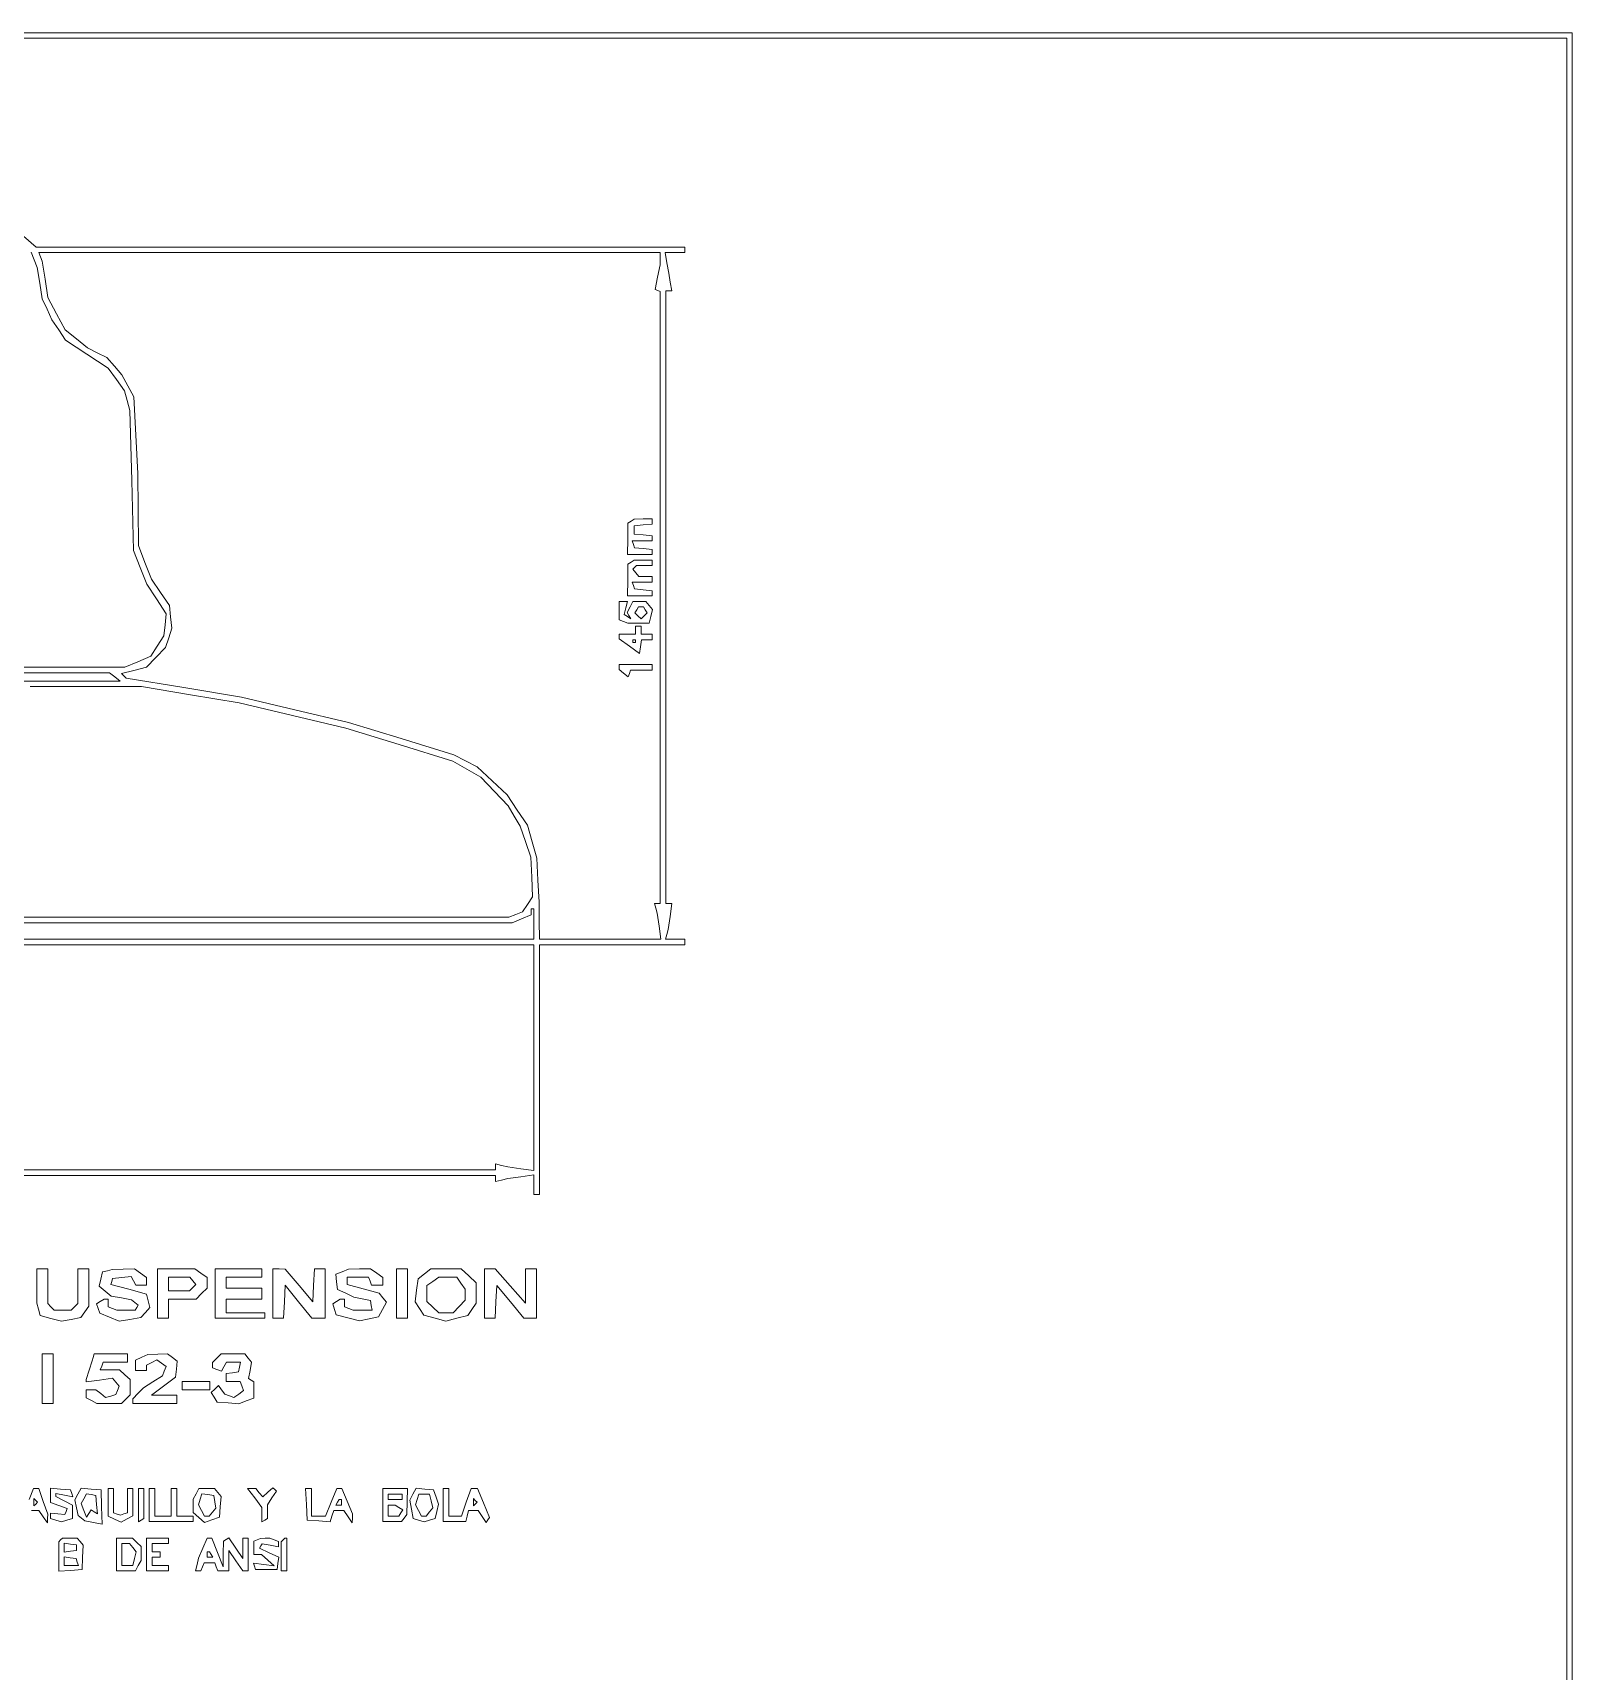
# Paper-space layout 'AN-07-DGE-065' of a CAD drawing. Header units: metres, sheet in millimetres. Extents: x 12 to 193, y 4 to 291.
# Drawn here: x 121.9 to 193.1, y 194.4 to 270.1 of the extents above; entities that cross this region are included whole.
import ezdxf

# ---------------------------------------------------------------- set-up
doc = ezdxf.new("R2010")
doc.units = ezdxf.units.M
doc.layers.add('DGE_CONTORNOS', color=7, linetype='Continuous', lineweight=0)
doc.layers.add('DGE_DATOS', color=7, linetype='Continuous', lineweight=0)

# ---------------------------------------------------------------- blocks, each defined once
blk = doc.blocks.new('LP_REF_DGE_MT_065')
at = {"layer": 'DGE_CONTORNOS'}
for points in [[(29.612, 147.687), (29.612, 25.259), (111.337, 25.259), (193.061, 25.259), (193.061, 147.687), (193.061, 270.115), (111.337, 270.115), (29.612, 270.115)], [(192.807, 164.007), (192.807, 58.152), (117.941, 58.152), (43.074, 58.152), (43.074, 164.007), (43.074, 269.861), (117.941, 269.861), (192.807, 269.861)], [(150.892, 259.669), (150.886, 259.384), (150.775, 258.812), (150.664, 258.241), (150.78, 258.198), (150.897, 258.156), (150.897, 244.006), (150.897, 229.856), (150.762, 229.856), (150.626, 229.856), (150.691, 229.634), (150.756, 229.412), (150.841, 228.808), (150.926, 228.205), (148.118, 228.205), (145.309, 228.205), (145.301, 229.062), (145.292, 229.92), (145.24, 230.936), (145.188, 231.952), (144.97, 232.714), (144.753, 233.476), (144.285, 234.174), (143.817, 234.873), (143.125, 235.525), (142.433, 236.178), (141.893, 236.454), (141.352, 236.729), (138.917, 237.478), (136.483, 238.226), (134.006, 238.81), (131.53, 239.394), (128.865, 239.836), (126.2, 240.279), (126.094, 240.384), (125.989, 240.49), (126.563, 240.634), (127.137, 240.779), (127.582, 241.237), (128.027, 241.695), (128.174, 242.141), (128.321, 242.586), (128.261, 243.111), (128.201, 243.636), (127.791, 244.24), (127.382, 244.845), (127.075, 245.63), (126.767, 246.414), (126.759, 248.073), (126.751, 249.732), (126.654, 251.51), (126.556, 253.288), (126.283, 253.796), (126.009, 254.304), (125.658, 254.7), (125.307, 255.096), (124.862, 255.319), (124.418, 255.542), (123.901, 255.96), (123.385, 256.378), (122.987, 257.124), (122.59, 257.87), (122.455, 258.715), (122.32, 259.56), (122.244, 259.758), (122.168, 259.955), (136.533, 259.955), (150.897, 259.955)], [(149.545, 247.539), (149.4, 247.446), (149.391, 246.715), (149.383, 245.985), (149.949, 245.985), (150.516, 245.985), (150.516, 246.104), (150.516, 246.223), (150.113, 246.263), (149.71, 246.303), (149.658, 246.461), (149.606, 246.62), (150.061, 246.62), (150.516, 246.62), (150.516, 246.739), (150.516, 246.858), (150.103, 246.898), (149.691, 246.938), (149.691, 247.128), (149.691, 247.319), (150.103, 247.358), (150.516, 247.398), (150.516, 247.517), (150.516, 247.636), (150.103, 247.634), (149.691, 247.632)], [(149.545, 245.634), (149.4, 245.541), (149.391, 244.81), (149.383, 244.08), (149.949, 244.08), (150.516, 244.08), (150.516, 244.199), (150.516, 244.318), (150.113, 244.358), (149.71, 244.398), (149.658, 244.556), (149.606, 244.715), (150.061, 244.715), (150.516, 244.715), (150.516, 244.842), (150.516, 244.969), (150.214, 244.969), (149.912, 244.969), (149.771, 245.139), (149.629, 245.31), (149.713, 245.393), (149.797, 245.477), (150.156, 245.477), (150.516, 245.477), (150.516, 245.604), (150.516, 245.731), (150.103, 245.729), (149.691, 245.727)], [(148.992, 243.395), (148.992, 242.964), (149.193, 242.887), (149.394, 242.81), (149.889, 242.81), (150.384, 242.81), (150.464, 243.129), (150.545, 243.448), (150.388, 243.637), (150.231, 243.826), (149.934, 243.826), (149.636, 243.826), (149.499, 243.569), (149.361, 243.313), (149.45, 243.169), (149.539, 243.025), (149.383, 243.122), (149.226, 243.219), (149.302, 243.522), (149.378, 243.826), (149.185, 243.826), (148.992, 243.826)], [(150.206, 243.434), (150.291, 243.296), (150.15, 243.155), (150.008, 243.013), (149.867, 243.155), (149.725, 243.296), (149.811, 243.434), (149.896, 243.572), (150.008, 243.572), (150.12, 243.572)], [(149.754, 242.493), (149.754, 242.302), (149.373, 242.302), (148.992, 242.302), (148.992, 242.195), (148.992, 242.089), (149.468, 241.748), (149.945, 241.408), (149.985, 241.728), (150.025, 242.048), (150.271, 242.048), (150.516, 242.048), (150.516, 242.175), (150.516, 242.302), (150.262, 242.302), (150.008, 242.302), (150.008, 242.493), (150.008, 242.683), (149.881, 242.683), (149.754, 242.683)], [(149.754, 241.985), (149.754, 241.921), (149.691, 241.921), (149.627, 241.921), (149.627, 241.985), (149.627, 242.048), (149.691, 242.048), (149.754, 242.048)], [(148.992, 240.794), (148.992, 240.682), (149.203, 240.508), (149.414, 240.334), (149.468, 240.492), (149.521, 240.651), (150.019, 240.651), (150.516, 240.651), (150.516, 240.778), (150.516, 240.905), (149.754, 240.905), (148.992, 240.905)], [(125.68, 240.329), (125.927, 240.143), (121.267, 240.143), (116.607, 240.143), (116.607, 240.334), (116.607, 240.524), (121.02, 240.52), (125.434, 240.516)], [(122.07, 212.171), (122.072, 211.378), (122.148, 211.093), (122.224, 210.808), (122.72, 210.675), (123.215, 210.541), (123.661, 210.625), (124.106, 210.708), (124.294, 210.976), (124.481, 211.244), (124.481, 212.104), (124.481, 212.965), (124.227, 212.965), (123.973, 212.965), (123.973, 212.165), (123.973, 211.365), (123.821, 211.212), (123.668, 211.06), (123.275, 211.06), (122.881, 211.06), (122.729, 211.212), (122.576, 211.365), (122.576, 212.165), (122.576, 212.965), (122.322, 212.965), (122.068, 212.965)], [(125.339, 212.877), (125.116, 212.819), (125.034, 212.49), (124.951, 212.16), (125.233, 211.932), (125.515, 211.703), (125.982, 211.619), (126.45, 211.535), (126.607, 211.41), (126.764, 211.285), (126.695, 211.173), (126.625, 211.06), (126.199, 211.06), (125.772, 211.06), (125.571, 211.137), (125.37, 211.214), (125.37, 211.391), (125.37, 211.568), (125.275, 211.566), (125.18, 211.564), (125.002, 211.452), (124.825, 211.34), (124.905, 211.131), (124.986, 210.922), (125.432, 210.735), (125.877, 210.549), (126.38, 210.629), (126.882, 210.71), (127.094, 210.943), (127.305, 211.177), (127.228, 211.485), (127.151, 211.793), (126.32, 212.018), (125.489, 212.243), (125.535, 212.382), (125.58, 212.521), (126.005, 212.562), (126.429, 212.603), (126.541, 212.403), (126.653, 212.203), (126.9, 212.203), (127.148, 212.203), (127.148, 212.386), (127.148, 212.57), (126.866, 212.767), (126.584, 212.965), (126.072, 212.95), (125.561, 212.936)], [(127.656, 211.822), (127.656, 210.679), (127.91, 210.679), (128.164, 210.679), (128.164, 211.124), (128.164, 211.568), (128.799, 211.568), (129.434, 211.568), (129.688, 211.822), (129.942, 212.076), (129.942, 212.323), (129.942, 212.57), (129.66, 212.767), (129.378, 212.965), (128.517, 212.965), (127.656, 212.965)], [(130.323, 211.822), (130.323, 210.679), (131.466, 210.679), (132.609, 210.679), (132.609, 210.806), (132.609, 210.933), (131.72, 210.933), (130.831, 210.933), (130.831, 211.251), (130.831, 211.568), (131.657, 211.568), (132.482, 211.568), (132.482, 211.822), (132.482, 212.076), (131.657, 212.076), (130.831, 212.076), (130.831, 212.33), (130.831, 212.584), (131.657, 212.584), (132.482, 212.584), (132.482, 212.775), (132.482, 212.965), (131.403, 212.965), (130.323, 212.965)], [(132.99, 211.822), (132.99, 210.679), (133.238, 210.679), (133.486, 210.679), (133.524, 211.441), (133.562, 212.202), (134.177, 211.441), (134.793, 210.679), (135.098, 210.679), (135.403, 210.679), (135.403, 211.822), (135.403, 212.965), (135.155, 212.965), (134.907, 212.965), (134.869, 212.201), (134.832, 211.437), (134.197, 212.194), (133.562, 212.951), (133.276, 212.958), (132.99, 212.965)], [(136.188, 212.831), (135.894, 212.713), (135.934, 212.364), (135.975, 212.014), (136.356, 211.832), (136.737, 211.65), (137.117, 211.572), (137.497, 211.494), (137.539, 211.277), (137.581, 211.06), (137.137, 211.06), (136.694, 211.06), (136.493, 211.137), (136.292, 211.214), (136.292, 211.391), (136.292, 211.568), (136.197, 211.566), (136.102, 211.564), (135.929, 211.455), (135.757, 211.346), (135.838, 211.091), (135.918, 210.837), (136.455, 210.696), (136.991, 210.554), (137.433, 210.653), (137.875, 210.752), (138.062, 211.084), (138.248, 211.417), (138.076, 211.624), (137.904, 211.832), (137.162, 212.038), (136.419, 212.245), (136.419, 212.414), (136.419, 212.584), (136.914, 212.584), (137.408, 212.584), (137.481, 212.394), (137.554, 212.203), (137.812, 212.203), (138.07, 212.203), (138.07, 212.386), (138.07, 212.57), (137.788, 212.767), (137.506, 212.965), (136.994, 212.957), (136.483, 212.949)], [(138.705, 211.822), (138.705, 210.679), (138.959, 210.679), (139.213, 210.679), (139.213, 211.822), (139.213, 212.965), (138.959, 212.965), (138.705, 212.965)], [(139.998, 212.733), (139.704, 212.506), (139.633, 211.976), (139.561, 211.446), (139.768, 211.131), (139.974, 210.816), (140.483, 210.679), (140.991, 210.542), (141.495, 210.678), (141.998, 210.813), (142.193, 211.092), (142.388, 211.371), (142.388, 211.845), (142.388, 212.32), (142.04, 212.642), (141.692, 212.965), (140.992, 212.962), (140.293, 212.959)], [(142.769, 211.822), (142.769, 210.679), (143.017, 210.679), (143.265, 210.679), (143.303, 211.439), (143.341, 212.199), (143.968, 211.439), (144.595, 210.679), (144.888, 210.679), (145.182, 210.679), (145.182, 211.822), (145.182, 212.965), (144.928, 212.965), (144.674, 212.965), (144.674, 212.171), (144.673, 211.378), (143.965, 212.171), (143.257, 212.965), (143.013, 212.965), (142.769, 212.965)], [(129.289, 212.416), (129.428, 212.248), (129.279, 212.098), (129.129, 211.949), (128.647, 211.949), (128.164, 211.949), (128.164, 212.267), (128.164, 212.584), (128.657, 212.584), (129.149, 212.584)], [(141.682, 212.302), (141.88, 212.02), (141.88, 211.77), (141.88, 211.521), (141.604, 211.227), (141.328, 210.933), (140.993, 210.933), (140.658, 210.933), (140.38, 211.192), (140.102, 211.451), (140.102, 211.82), (140.102, 212.189), (140.384, 212.386), (140.667, 212.584), (141.076, 212.584), (141.485, 212.584)], [(122.322, 207.885), (122.322, 206.742), (122.576, 206.742), (122.83, 206.742), (122.83, 207.885), (122.83, 209.028), (122.576, 209.028), (122.322, 209.028)], [(124.679, 208.869), (124.631, 208.711), (124.492, 208.279), (124.354, 207.847), (124.354, 207.791), (124.354, 207.734), (124.966, 207.818), (125.578, 207.903), (125.731, 207.719), (125.883, 207.536), (125.808, 207.342), (125.734, 207.148), (125.494, 207.085), (125.255, 207.023), (125.027, 207.196), (124.799, 207.369), (124.576, 207.373), (124.354, 207.377), (124.354, 207.191), (124.354, 207.005), (124.6, 206.873), (124.845, 206.742), (125.416, 206.742), (125.987, 206.742), (126.187, 206.942), (126.386, 207.141), (126.386, 207.493), (126.386, 207.846), (126.14, 208.069), (125.894, 208.291), (125.45, 208.291), (125.007, 208.291), (125.075, 208.469), (125.143, 208.647), (125.701, 208.647), (126.259, 208.647), (126.259, 208.838), (126.259, 209.028), (125.493, 209.028), (124.727, 209.028)], [(126.926, 208.873), (126.64, 208.735), (126.64, 208.501), (126.64, 208.266), (126.894, 208.266), (127.148, 208.266), (127.148, 208.389), (127.148, 208.511), (127.385, 208.638), (127.621, 208.764), (127.836, 208.607), (128.051, 208.45), (127.968, 208.233), (127.885, 208.017), (127.442, 207.743), (126.999, 207.47), (126.756, 207.209), (126.513, 206.948), (126.513, 206.845), (126.513, 206.742), (127.529, 206.742), (128.545, 206.742), (128.545, 206.933), (128.545, 207.123), (127.964, 207.123), (127.382, 207.123), (127.932, 207.541), (128.482, 207.959), (128.524, 208.329), (128.567, 208.698), (128.341, 208.863), (128.116, 209.028), (127.664, 209.019), (127.212, 209.011)], [(130.396, 208.828), (130.196, 208.629), (130.196, 208.507), (130.196, 208.385), (130.402, 208.306), (130.609, 208.227), (130.726, 208.437), (130.844, 208.647), (131.164, 208.647), (131.485, 208.647), (131.442, 208.425), (131.4, 208.203), (131.116, 208.162), (130.831, 208.121), (130.831, 207.94), (130.831, 207.758), (131.153, 207.758), (131.474, 207.758), (131.554, 207.549), (131.634, 207.34), (131.411, 207.177), (131.187, 207.013), (130.978, 207.092), (130.768, 207.171), (130.617, 207.369), (130.467, 207.568), (130.303, 207.405), (130.138, 207.243), (130.275, 207.024), (130.413, 206.806), (130.915, 206.768), (131.417, 206.73), (131.759, 206.86), (132.101, 206.99), (132.101, 207.366), (132.101, 207.743), (131.978, 207.819), (131.855, 207.895), (131.931, 208.271), (132.006, 208.646), (131.847, 208.837), (131.689, 209.028), (131.142, 209.028), (130.595, 209.028)], [(128.799, 207.568), (128.799, 207.377), (129.434, 207.377), (130.069, 207.377), (130.069, 207.568), (130.069, 207.758), (129.434, 207.758), (128.799, 207.758)], [(122.026, 202.085), (121.941, 202.001), (121.941, 202.17), (121.941, 202.339), (122.026, 202.255), (122.111, 202.17)], [(122.703, 202.489), (122.703, 202.157), (123.09, 202.022), (123.477, 201.887), (123.426, 201.743), (123.375, 201.599), (123.039, 201.635), (122.703, 201.672), (122.703, 201.548), (122.703, 201.425), (122.957, 201.345), (123.211, 201.264), (123.465, 201.345), (123.719, 201.425), (123.719, 201.731), (123.719, 202.037), (123.338, 202.234), (122.957, 202.431), (122.957, 202.507), (122.957, 202.583), (123.348, 202.505), (123.74, 202.426), (123.688, 202.584), (123.636, 202.742), (123.17, 202.781), (122.703, 202.82)], [(123.973, 202.551), (123.829, 202.282), (123.909, 201.917), (123.989, 201.553), (124.14, 201.435), (124.291, 201.317), (124.69, 201.241), (125.09, 201.166), (125.071, 201.954), (125.053, 202.742), (124.585, 202.78), (124.117, 202.819)], [(124.839, 202.061), (124.88, 201.636), (124.73, 201.729), (124.58, 201.822), (124.473, 201.65), (124.367, 201.478), (124.249, 201.792), (124.13, 202.107), (124.251, 202.336), (124.371, 202.566), (124.585, 202.526), (124.799, 202.485)], [(125.37, 202.167), (125.37, 201.53), (125.672, 201.392), (125.973, 201.255), (126.243, 201.399), (126.513, 201.544), (126.513, 202.174), (126.513, 202.805), (126.386, 202.805), (126.259, 202.805), (126.259, 202.247), (126.259, 201.689), (126.1, 201.631), (125.942, 201.572), (125.783, 201.628), (125.624, 201.683), (125.624, 202.244), (125.624, 202.805), (125.497, 202.805), (125.37, 202.805)], [(126.767, 202.036), (126.767, 201.266), (126.894, 201.345), (127.021, 201.423), (127.021, 202.114), (127.021, 202.805), (126.894, 202.805), (126.767, 202.805)], [(127.275, 202.043), (127.275, 201.281), (128.291, 201.281), (129.307, 201.281), (129.307, 201.408), (129.307, 201.535), (128.926, 201.535), (128.545, 201.535), (128.545, 202.17), (128.545, 202.805), (128.418, 202.805), (128.291, 202.805), (128.291, 202.17), (128.291, 201.535), (127.91, 201.535), (127.529, 201.535), (127.529, 202.17), (127.529, 202.805), (127.402, 202.805), (127.275, 202.805)], [(129.439, 202.559), (129.307, 202.314), (129.307, 202.008), (129.307, 201.701), (129.565, 201.468), (129.823, 201.235), (130.168, 201.355), (130.514, 201.476), (130.554, 201.959), (130.594, 202.442), (130.443, 202.623), (130.292, 202.805), (129.931, 202.805), (129.57, 202.805)], [(130.301, 202.195), (130.343, 201.902), (130.19, 201.719), (130.038, 201.535), (129.931, 201.535), (129.824, 201.535), (129.686, 201.794), (129.547, 202.053), (129.629, 202.309), (129.71, 202.566), (129.985, 202.527), (130.26, 202.488)], [(132.15, 202.369), (132.482, 201.933), (132.482, 201.6), (132.482, 201.266), (132.609, 201.345), (132.736, 201.423), (132.736, 201.737), (132.736, 202.052), (132.944, 202.369), (133.152, 202.686), (133.072, 202.766), (132.992, 202.846), (132.755, 202.632), (132.519, 202.418), (132.358, 202.611), (132.197, 202.805), (132.007, 202.805), (131.817, 202.805)], [(134.54, 202.075), (134.578, 201.345), (135.107, 201.306), (135.636, 201.267), (135.719, 201.528), (135.801, 201.789), (136.031, 201.789), (136.261, 201.789), (136.461, 201.503), (136.66, 201.218), (136.667, 201.429), (136.673, 201.641), (136.424, 202.223), (136.174, 202.805), (136.06, 202.805), (135.945, 202.805), (135.681, 202.17), (135.417, 201.535), (135.093, 201.535), (134.768, 201.535), (134.768, 202.17), (134.768, 202.805), (134.635, 202.805), (134.501, 202.805)], [(136.165, 202.17), (136.165, 202.043), (136.031, 202.043), (135.896, 202.043), (135.975, 202.17), (136.053, 202.297), (136.109, 202.297), (136.165, 202.297)], [(138.07, 202.043), (138.07, 201.281), (138.499, 201.281), (138.928, 201.281), (139.056, 201.44), (139.184, 201.599), (139.194, 202.202), (139.204, 202.805), (138.637, 202.805), (138.07, 202.805)], [(138.959, 202.424), (138.959, 202.297), (138.642, 202.297), (138.324, 202.297), (138.324, 202.424), (138.324, 202.551), (138.642, 202.551), (138.959, 202.551)], [(139.464, 202.545), (139.317, 202.27), (139.396, 201.846), (139.476, 201.422), (139.726, 201.343), (139.975, 201.264), (140.229, 201.344), (140.483, 201.425), (140.565, 201.752), (140.647, 202.079), (140.531, 202.41), (140.415, 202.742), (140.013, 202.781), (139.611, 202.82)], [(140.304, 202.232), (140.385, 201.913), (140.228, 201.724), (140.071, 201.535), (139.964, 201.535), (139.857, 201.535), (139.719, 201.794), (139.58, 202.053), (139.659, 202.302), (139.738, 202.551), (139.981, 202.551), (140.224, 202.551)], [(140.864, 202.043), (140.864, 201.281), (141.384, 201.281), (141.904, 201.281), (141.97, 201.535), (142.037, 201.789), (142.26, 201.789), (142.484, 201.789), (142.668, 201.512), (142.852, 201.234), (142.924, 201.353), (142.996, 201.472), (142.724, 202.138), (142.452, 202.805), (142.306, 202.805), (142.16, 202.805), (141.931, 202.17), (141.703, 201.535), (141.411, 201.535), (141.118, 201.535), (141.118, 202.17), (141.118, 202.805), (140.991, 202.805), (140.864, 202.805)], [(142.346, 202.085), (142.261, 202.001), (142.261, 202.17), (142.261, 202.339), (142.346, 202.255), (142.431, 202.17)], [(138.817, 201.928), (138.992, 201.817), (138.904, 201.676), (138.817, 201.535), (138.571, 201.535), (138.324, 201.535), (138.324, 201.789), (138.324, 202.043), (138.483, 202.041), (138.642, 202.039)], [(123.169, 200.434), (123.084, 200.35), (123.084, 199.665), (123.084, 198.98), (123.624, 199.019), (124.164, 199.059), (124.189, 199.625), (124.213, 200.192), (124.078, 200.356), (123.942, 200.519), (123.598, 200.519), (123.254, 200.519)], [(123.91, 200.075), (123.91, 199.948), (123.624, 199.907), (123.338, 199.866), (123.338, 200.075), (123.338, 200.283), (123.624, 200.242), (123.91, 200.202)], [(125.751, 199.757), (125.751, 198.995), (126.191, 198.995), (126.631, 198.995), (126.763, 199.241), (126.894, 199.486), (126.894, 199.803), (126.894, 200.12), (126.695, 200.319), (126.495, 200.519), (126.123, 200.519), (125.751, 200.519)], [(126.512, 200.076), (126.669, 199.887), (126.588, 199.568), (126.508, 199.249), (126.257, 199.249), (126.005, 199.249), (126.005, 199.757), (126.005, 200.265), (126.18, 200.265), (126.355, 200.265)], [(127.148, 199.757), (127.148, 198.995), (127.656, 198.995), (128.164, 198.995), (128.164, 199.122), (128.164, 199.249), (127.783, 199.249), (127.402, 199.249), (127.402, 199.44), (127.402, 199.63), (127.593, 199.63), (127.783, 199.63), (127.783, 199.757), (127.783, 199.884), (127.593, 199.884), (127.402, 199.884), (127.402, 200.075), (127.402, 200.265), (127.783, 200.265), (128.164, 200.265), (128.164, 200.392), (128.164, 200.519), (127.656, 200.519), (127.148, 200.519)], [(129.75, 200.05), (129.554, 199.581), (129.48, 199.288), (129.407, 198.995), (129.534, 198.995), (129.661, 198.995), (129.734, 199.186), (129.807, 199.376), (130.052, 199.376), (130.296, 199.376), (130.369, 199.186), (130.442, 198.995), (130.7, 198.995), (130.958, 198.995), (130.958, 199.469), (130.958, 199.943), (131.28, 199.469), (131.602, 198.995), (131.725, 198.995), (131.847, 198.995), (131.847, 199.757), (131.847, 200.519), (131.72, 200.519), (131.593, 200.519), (131.593, 200.045), (131.593, 199.571), (131.269, 200.048), (130.945, 200.526), (130.824, 200.451), (130.704, 200.377), (130.696, 199.781), (130.688, 199.186), (130.425, 199.852), (130.162, 200.519), (130.054, 200.519), (129.946, 200.519)], [(132.26, 200.435), (132.101, 200.371), (132.101, 200.064), (132.101, 199.757), (132.278, 199.757), (132.454, 199.757), (132.754, 199.494), (133.054, 199.231), (132.569, 199.297), (132.084, 199.363), (132.135, 199.211), (132.186, 199.059), (132.683, 199.059), (133.181, 199.059), (133.221, 199.342), (133.261, 199.626), (132.814, 199.839), (132.366, 200.053), (132.429, 200.155), (132.492, 200.257), (132.868, 200.181), (133.244, 200.106), (133.244, 200.236), (133.244, 200.365), (133.043, 200.442), (132.842, 200.519), (132.631, 200.509), (132.419, 200.499)], [(133.456, 200.434), (133.371, 200.35), (133.371, 199.672), (133.371, 198.995), (133.498, 198.995), (133.625, 198.995), (133.625, 199.757), (133.625, 200.519), (133.583, 200.519), (133.541, 200.519)], [(123.942, 199.408), (123.994, 199.249), (123.666, 199.249), (123.338, 199.249), (123.338, 199.448), (123.338, 199.648), (123.614, 199.607), (123.89, 199.567)], [(130.133, 199.757), (130.211, 199.63), (130.077, 199.63), (129.942, 199.63), (129.942, 199.757), (129.942, 199.884), (129.998, 199.884), (130.054, 199.884)]]:
    blk.add_lwpolyline(points, close=True, dxfattribs=at)
for points in [[(116.417, 217.283), (143.277, 217.283), (143.277, 217.142), (143.277, 217.001), (143.563, 217.07), (143.849, 217.138), (144.452, 217.225), (145.055, 217.312), (145.055, 216.853), (145.055, 216.394), (145.182, 216.394), (145.309, 216.394), (145.309, 222.173), (145.309, 227.951), (148.675, 227.951), (152.04, 227.951), (152.04, 228.078), (152.04, 228.205), (151.587, 228.205), (151.134, 228.205), (151.199, 228.427), (151.264, 228.65), (151.349, 229.253), (151.434, 229.856), (151.293, 229.856), (151.151, 229.856), (151.151, 244.017), (151.151, 258.177), (151.292, 258.177), (151.433, 258.177), (151.362, 258.59), (151.29, 259.003), (151.206, 259.479), (151.123, 259.955), (151.582, 259.955), (152.04, 259.955), (152.04, 260.082), (152.04, 260.209), (137.045, 260.209), (122.05, 260.209), (121.456, 260.707)], [(121.816, 259.966), (121.953, 259.611), (122.089, 259.257), (122.207, 258.538), (122.324, 257.82), (122.548, 257.332), (122.773, 256.844), (123.087, 256.373), (123.402, 255.902), (124.388, 255.258), (125.374, 254.613), (125.754, 254.09), (126.133, 253.566), (126.255, 253.109), (126.377, 252.653), (126.462, 249.414), (126.548, 246.176), (126.855, 245.399), (127.161, 244.622), (127.608, 243.938), (128.055, 243.255), (128.001, 242.741), (127.947, 242.228), (127.643, 241.76), (127.339, 241.293), (126.744, 241.035), (126.149, 240.778), (121.378, 240.778)], [(121.763, 239.889), (126.919, 239.889), (129.175, 239.509), (131.431, 239.129), (133.893, 238.55), (136.356, 237.97), (138.832, 237.204), (141.309, 236.437), (141.954, 236.07), (142.6, 235.703), (143.229, 235.034), (143.858, 234.365), (144.142, 233.901), (144.425, 233.438), (144.672, 232.721), (144.918, 232.005), (144.953, 231.081), (144.989, 230.158), (144.761, 229.811), (144.534, 229.464), (144.215, 229.342), (143.896, 229.221), (117.52, 229.231)], [(119.259, 227.951), (132.157, 227.951), (145.055, 227.951), (145.055, 222.73), (145.055, 217.508), (144.452, 217.595), (143.849, 217.682), (143.563, 217.75), (143.277, 217.819), (143.277, 217.678), (143.277, 217.537), (116.417, 217.537)], [(118.766, 228.967), (131.407, 228.967), (144.047, 228.967), (144.488, 229.151), (144.928, 229.335), (144.928, 229.469), (144.928, 229.602), (144.992, 229.602), (145.055, 229.602), (145.055, 228.904), (145.055, 228.205), (132.236, 228.205), (119.416, 228.205)], [(121.823, 201.789), (121.994, 201.789), (122.164, 201.789), (122.364, 201.503), (122.563, 201.218), (122.57, 201.417), (122.576, 201.617), (122.374, 202.211), (122.171, 202.805), (122.046, 202.805), (121.921, 202.805), (121.719, 202.292)]]:
    blk.add_lwpolyline(points, dxfattribs=at)

psp = doc.layouts.new('AN-07-DGE-065')

# ---------------------------------------------------------------- block references
at = {"layer": 'DGE_DATOS'}
psp.add_blockref('LP_REF_DGE_MT_065', (0, 0), dxfattribs=at)

doc.saveas('drawing.dxf')
